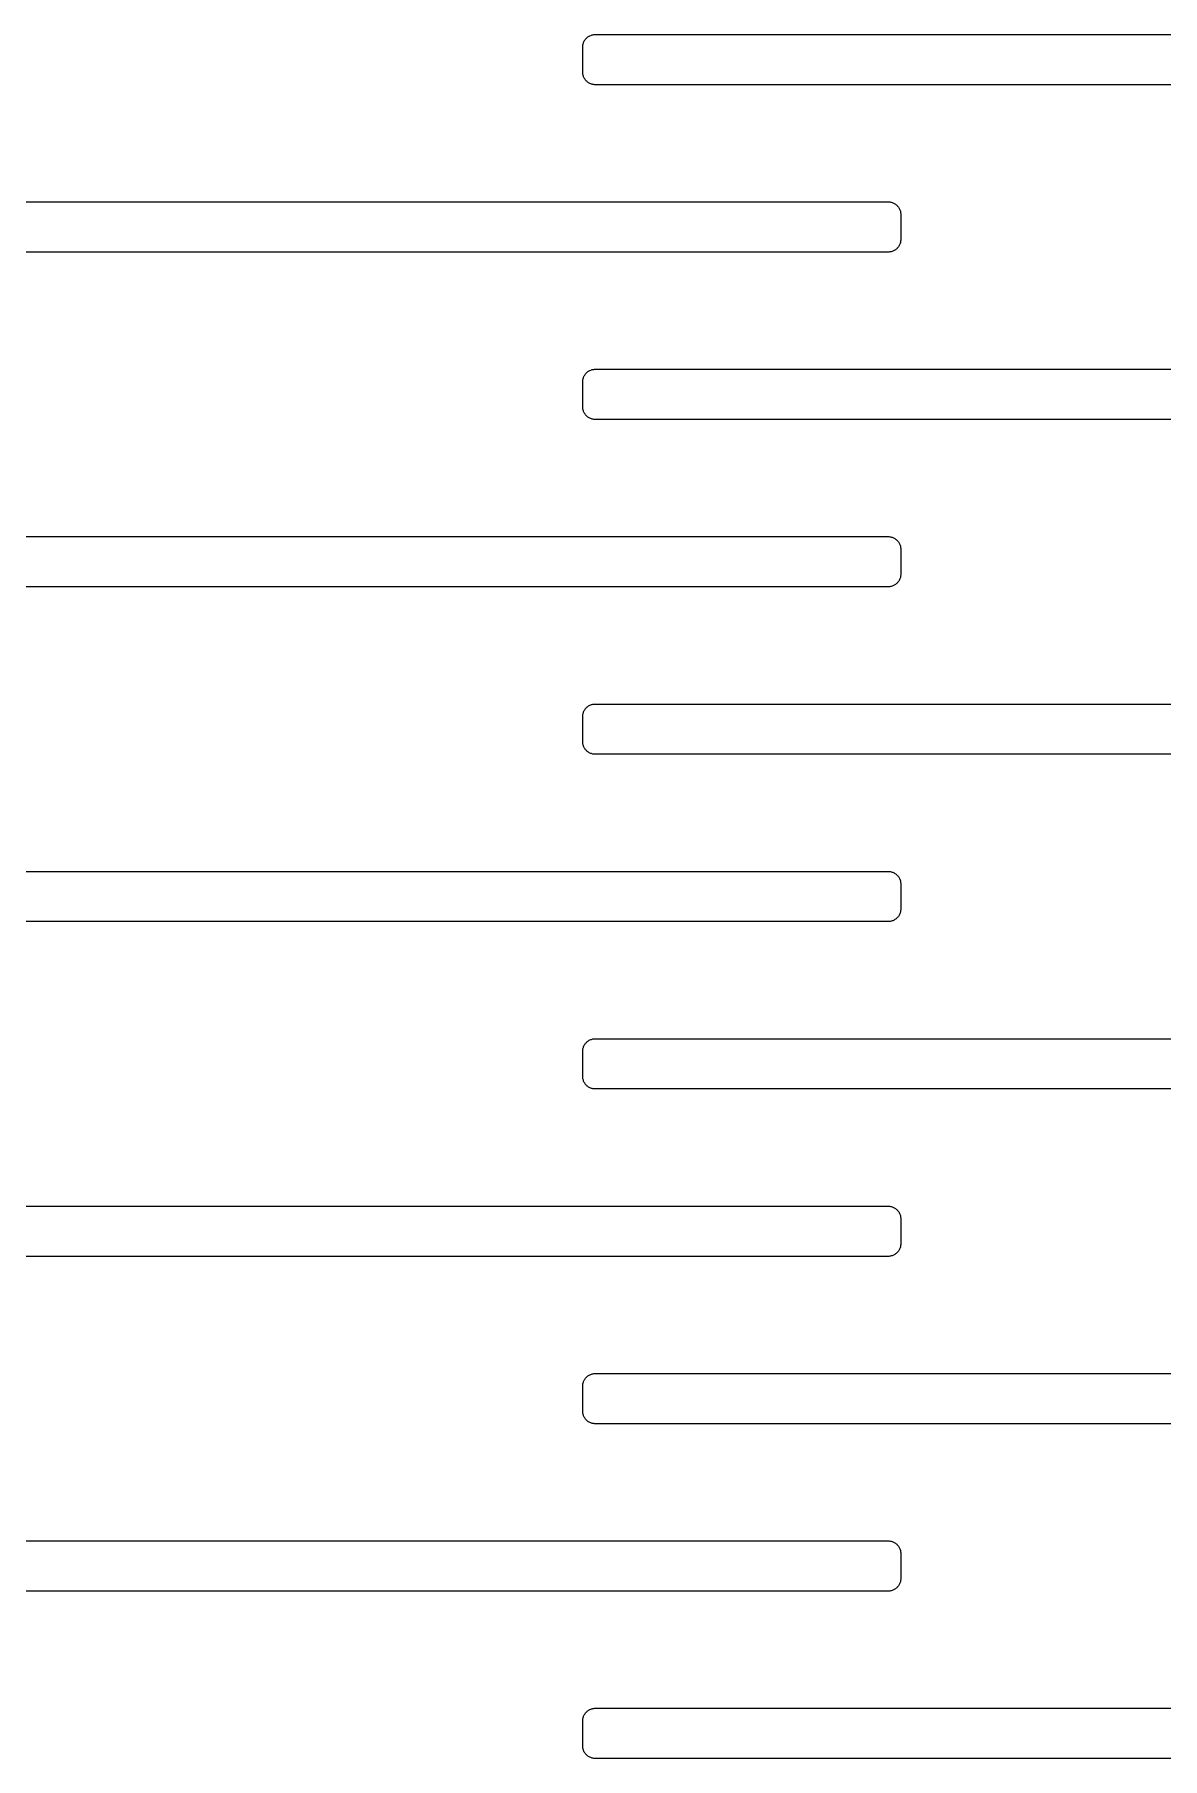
# Model space of a CAD drawing. Header units: metres. Extents: x -156 to 156, y -163 to 163.
# Drawn here: x 36.6 to 63.56, y -81.3 to -40.1 of the extents above; entities that cross this region are included whole.
import ezdxf

# ---------------------------------------------------------------- set-up
doc = ezdxf.new("R2010")
doc.units = ezdxf.units.M

msp = doc.modelspace()

# ---------------------------------------------------------------- linework, layer by layer
for p, q in [((49.7006, -40.3812), (49.7024, -40.3624)), ((49.7024, -40.3624), (49.7053, -40.3438)), ((49.7053, -40.3438), (49.7094, -40.3254)), ((49.7094, -40.3254), (49.7147, -40.3073)), ((49.7147, -40.3073), (49.7211, -40.2896)), ((49.7211, -40.2896), (49.7285, -40.2723)), ((49.7285, -40.2723), (49.7371, -40.2555)), ((49.7371, -40.2555), (49.7467, -40.2392)), ((49.7467, -40.2392), (49.7573, -40.2237)), ((49.7573, -40.2237), (49.7688, -40.2088)), ((49.7688, -40.2088), (49.7813, -40.1946)), ((49.7813, -40.1946), (49.7946, -40.1813)), ((49.7946, -40.1813), (49.8088, -40.1688)), ((49.8088, -40.1688), (49.8237, -40.1573)), ((49.8237, -40.1573), (49.8392, -40.1467)), ((49.8392, -40.1467), (49.8555, -40.1371)), ((49.8555, -40.1371), (49.8723, -40.1286)), ((49.8723, -40.1286), (49.8896, -40.1211)), ((49.8896, -40.1211), (49.9073, -40.1147)), ((49.9073, -40.1147), (49.9254, -40.1094)), ((49.9254, -40.1094), (49.9438, -40.1053)), ((49.9438, -40.1053), (49.9624, -40.1024)), ((49.9624, -40.1024), (49.9812, -40.1006)), ((49.9812, -40.1006), (50, -40.1)), ((50, -40.1), (77, -40.1)), ((49.7, -40.4), (49.7006, -40.3812)), ((49.7, -41), (49.7, -40.4)), ((49.7006, -41.0188), (49.7, -41)), ((49.7024, -41.0376), (49.7006, -41.0188)), ((49.7053, -41.0562), (49.7024, -41.0376)), ((49.7094, -41.0746), (49.7053, -41.0562)), ((49.7147, -41.0927), (49.7094, -41.0746)), ((49.7211, -41.1104), (49.7147, -41.0927)), ((49.7285, -41.1277), (49.7211, -41.1104)), ((49.7371, -41.1445), (49.7285, -41.1277)), ((49.7467, -41.1607), (49.7371, -41.1445)), ((49.7573, -41.1763), (49.7467, -41.1607)), ((49.7688, -41.1912), (49.7573, -41.1763)), ((49.7813, -41.2054), (49.7688, -41.1912)), ((49.7946, -41.2187), (49.7813, -41.2054)), ((49.8088, -41.2312), (49.7946, -41.2187)), ((49.8237, -41.2427), (49.8088, -41.2312)), ((49.8392, -41.2533), (49.8237, -41.2427)), ((49.8555, -41.2629), (49.8392, -41.2533)), ((49.8723, -41.2714), (49.8555, -41.2629)), ((49.8896, -41.2789), (49.8723, -41.2714)), ((49.9073, -41.2853), (49.8896, -41.2789)), ((49.9254, -41.2906), (49.9073, -41.2853)), ((49.9438, -41.2947), (49.9254, -41.2906)), ((49.9624, -41.2976), (49.9438, -41.2947)), ((49.9812, -41.2994), (49.9624, -41.2976)), ((50, -41.3), (49.9812, -41.2994)), ((77, -41.3), (50, -41.3)), ((30, -44.1), (57, -44.1)), ((57, -44.1), (57.0188, -44.1006)), ((57.0188, -44.1006), (57.0376, -44.1024)), ((57.0376, -44.1024), (57.0562, -44.1053)), ((57.0562, -44.1053), (57.0746, -44.1094)), ((57.0746, -44.1094), (57.0927, -44.1147)), ((57.0927, -44.1147), (57.1104, -44.1211)), ((57.1104, -44.1211), (57.1277, -44.1286)), ((57.1277, -44.1286), (57.1445, -44.1371)), ((57.1445, -44.1371), (57.1607, -44.1467)), ((57.1607, -44.1467), (57.1763, -44.1573)), ((57.1763, -44.1573), (57.1912, -44.1688)), ((57.1912, -44.1688), (57.2054, -44.1813)), ((57.2054, -44.1813), (57.2187, -44.1946)), ((57.2187, -44.1946), (57.2312, -44.2088)), ((57.2312, -44.2088), (57.2427, -44.2237)), ((57.2427, -44.2237), (57.2533, -44.2392)), ((57.2533, -44.2392), (57.2629, -44.2555)), ((57.2629, -44.2555), (57.2714, -44.2723)), ((57.2714, -44.2723), (57.2789, -44.2896)), ((57.2789, -44.2896), (57.2853, -44.3073)), ((57.2853, -44.3073), (57.2906, -44.3254)), ((57.2906, -44.3254), (57.2947, -44.3438)), ((57.2947, -44.3438), (57.2976, -44.3624)), ((57.2976, -44.3624), (57.2994, -44.3812)), ((57.2994, -44.3812), (57.3, -44.4)), ((57.3, -44.4), (57.3, -45)), ((57, -45.3), (30, -45.3)), ((57.0188, -45.2994), (57, -45.3)), ((57.0376, -45.2976), (57.0188, -45.2994)), ((57.0562, -45.2947), (57.0376, -45.2976)), ((57.0746, -45.2906), (57.0562, -45.2947)), ((57.0927, -45.2853), (57.0746, -45.2906)), ((57.1104, -45.2789), (57.0927, -45.2853)), ((57.1277, -45.2714), (57.1104, -45.2789)), ((57.1445, -45.2629), (57.1277, -45.2714)), ((57.1607, -45.2533), (57.1445, -45.2629)), ((57.1763, -45.2427), (57.1607, -45.2533)), ((57.1912, -45.2312), (57.1763, -45.2427)), ((57.2054, -45.2187), (57.1912, -45.2312)), ((57.2187, -45.2054), (57.2054, -45.2187)), ((57.2312, -45.1912), (57.2187, -45.2054)), ((57.2427, -45.1763), (57.2312, -45.1912)), ((57.2533, -45.1607), (57.2427, -45.1763)), ((57.2629, -45.1445), (57.2533, -45.1607)), ((57.2714, -45.1277), (57.2629, -45.1445)), ((57.2789, -45.1104), (57.2714, -45.1277)), ((57.2853, -45.0927), (57.2789, -45.1104)), ((57.2906, -45.0746), (57.2853, -45.0927)), ((57.2947, -45.0562), (57.2906, -45.0746)), ((57.2976, -45.0376), (57.2947, -45.0562)), ((57.2994, -45.0188), (57.2976, -45.0376)), ((57.3, -45), (57.2994, -45.0188)), ((49.7688, -48.2088), (49.7813, -48.1946)), ((49.7813, -48.1946), (49.7946, -48.1813)), ((49.7946, -48.1813), (49.8088, -48.1688)), ((49.8088, -48.1688), (49.8237, -48.1573)), ((49.8237, -48.1573), (49.8392, -48.1467)), ((49.8392, -48.1467), (49.8555, -48.1371)), ((49.8555, -48.1371), (49.8723, -48.1286)), ((49.8723, -48.1286), (49.8896, -48.1211)), ((49.8896, -48.1211), (49.9073, -48.1147)), ((49.9073, -48.1147), (49.9254, -48.1094)), ((49.9254, -48.1094), (49.9438, -48.1053)), ((49.9438, -48.1053), (49.9624, -48.1024)), ((49.9624, -48.1024), (49.9812, -48.1006)), ((49.9812, -48.1006), (50, -48.1)), ((50, -48.1), (77, -48.1)), ((49.7, -48.4), (49.7006, -48.3812)), ((49.7, -49), (49.7, -48.4)), ((49.7006, -48.3812), (49.7024, -48.3624)), ((49.7024, -48.3624), (49.7053, -48.3438)), ((49.7053, -48.3438), (49.7094, -48.3254)), ((49.7094, -48.3254), (49.7147, -48.3073)), ((49.7147, -48.3073), (49.7211, -48.2896)), ((49.7211, -48.2896), (49.7285, -48.2723)), ((49.7285, -48.2723), (49.7371, -48.2555)), ((49.7371, -48.2555), (49.7467, -48.2392)), ((49.7467, -48.2392), (49.7573, -48.2237)), ((49.7573, -48.2237), (49.7688, -48.2088)), ((49.7006, -49.0188), (49.7, -49)), ((49.7024, -49.0376), (49.7006, -49.0188)), ((49.7053, -49.0562), (49.7024, -49.0376)), ((49.7094, -49.0746), (49.7053, -49.0562)), ((49.7147, -49.0927), (49.7094, -49.0746)), ((49.7211, -49.1104), (49.7147, -49.0927)), ((49.7285, -49.1277), (49.7211, -49.1104)), ((49.7371, -49.1445), (49.7285, -49.1277)), ((49.7467, -49.1607), (49.7371, -49.1445)), ((49.7573, -49.1763), (49.7467, -49.1607)), ((49.7688, -49.1912), (49.7573, -49.1763)), ((49.7813, -49.2054), (49.7688, -49.1912)), ((49.7946, -49.2187), (49.7813, -49.2054)), ((49.8088, -49.2312), (49.7946, -49.2187)), ((49.8237, -49.2427), (49.8088, -49.2312)), ((49.8392, -49.2533), (49.8237, -49.2427)), ((49.8555, -49.2629), (49.8392, -49.2533)), ((49.8723, -49.2714), (49.8555, -49.2629)), ((49.8896, -49.2789), (49.8723, -49.2714)), ((49.9073, -49.2853), (49.8896, -49.2789)), ((49.9254, -49.2906), (49.9073, -49.2853)), ((49.9438, -49.2947), (49.9254, -49.2906)), ((49.9624, -49.2976), (49.9438, -49.2947)), ((49.9812, -49.2994), (49.9624, -49.2976)), ((50, -49.3), (49.9812, -49.2994)), ((77, -49.3), (50, -49.3)), ((30, -52.1), (57, -52.1)), ((57, -52.1), (57.0188, -52.1006)), ((57.0188, -52.1006), (57.0376, -52.1024)), ((57.0376, -52.1024), (57.0562, -52.1053)), ((57.0562, -52.1053), (57.0746, -52.1094)), ((57.0746, -52.1094), (57.0927, -52.1147)), ((57.0927, -52.1147), (57.1104, -52.1211)), ((57.1104, -52.1211), (57.1277, -52.1286)), ((57.1277, -52.1286), (57.1445, -52.1371)), ((57.1445, -52.1371), (57.1607, -52.1467)), ((57.1607, -52.1467), (57.1763, -52.1573)), ((57.1763, -52.1573), (57.1912, -52.1688)), ((57.1912, -52.1688), (57.2054, -52.1813)), ((57.2054, -52.1813), (57.2187, -52.1946)), ((57.2187, -52.1946), (57.2312, -52.2088)), ((57.2312, -52.2088), (57.2427, -52.2237)), ((57.2427, -52.2237), (57.2533, -52.2392)), ((57.2533, -52.2392), (57.2629, -52.2555)), ((57.2629, -52.2555), (57.2714, -52.2723)), ((57.2714, -52.2723), (57.2789, -52.2896)), ((57.2789, -52.2896), (57.2853, -52.3073)), ((57.2853, -52.3073), (57.2906, -52.3254)), ((57.2906, -52.3254), (57.2947, -52.3438)), ((57.2947, -52.3438), (57.2976, -52.3624)), ((57.2976, -52.3624), (57.2994, -52.3812)), ((57.2994, -52.3812), (57.3, -52.4)), ((57.3, -52.4), (57.3, -53)), ((57.2629, -53.1445), (57.2533, -53.1607)), ((57.2714, -53.1277), (57.2629, -53.1445)), ((57.2789, -53.1104), (57.2714, -53.1277)), ((57.2853, -53.0927), (57.2789, -53.1104)), ((57.2906, -53.0746), (57.2853, -53.0927)), ((57.2947, -53.0562), (57.2906, -53.0746)), ((57.2976, -53.0376), (57.2947, -53.0562)), ((57.2994, -53.0188), (57.2976, -53.0376)), ((57.3, -53), (57.2994, -53.0188)), ((57, -53.3), (30, -53.3)), ((57.0188, -53.2994), (57, -53.3)), ((57.0376, -53.2976), (57.0188, -53.2994)), ((57.0562, -53.2947), (57.0376, -53.2976)), ((57.0746, -53.2906), (57.0562, -53.2947)), ((57.0927, -53.2853), (57.0746, -53.2906)), ((57.1104, -53.2789), (57.0927, -53.2853)), ((57.1277, -53.2714), (57.1104, -53.2789)), ((57.1445, -53.2629), (57.1277, -53.2714)), ((57.1607, -53.2533), (57.1445, -53.2629)), ((57.1763, -53.2427), (57.1607, -53.2533)), ((57.1912, -53.2312), (57.1763, -53.2427)), ((57.2054, -53.2187), (57.1912, -53.2312)), ((57.2187, -53.2054), (57.2054, -53.2187)), ((57.2312, -53.1912), (57.2187, -53.2054)), ((57.2427, -53.1763), (57.2312, -53.1912)), ((57.2533, -53.1607), (57.2427, -53.1763)), ((49.7, -56.4), (49.7006, -56.3812)), ((49.7, -57), (49.7, -56.4)), ((49.7006, -56.3812), (49.7024, -56.3624)), ((49.7024, -56.3624), (49.7053, -56.3438)), ((49.7053, -56.3438), (49.7094, -56.3254)), ((49.7094, -56.3254), (49.7147, -56.3073)), ((49.7147, -56.3073), (49.7211, -56.2896)), ((49.7211, -56.2896), (49.7285, -56.2723)), ((49.7285, -56.2723), (49.7371, -56.2555)), ((49.7371, -56.2555), (49.7467, -56.2392)), ((49.7467, -56.2392), (49.7573, -56.2237)), ((49.7573, -56.2237), (49.7688, -56.2088)), ((49.7688, -56.2088), (49.7813, -56.1946)), ((49.7813, -56.1946), (49.7946, -56.1813)), ((49.7946, -56.1813), (49.8088, -56.1688)), ((49.8088, -56.1688), (49.8237, -56.1573)), ((49.8237, -56.1573), (49.8392, -56.1467)), ((49.8392, -56.1467), (49.8555, -56.1371)), ((49.8555, -56.1371), (49.8723, -56.1286)), ((49.8723, -56.1286), (49.8896, -56.1211)), ((49.8896, -56.1211), (49.9073, -56.1147)), ((49.9073, -56.1147), (49.9254, -56.1094)), ((49.9254, -56.1094), (49.9438, -56.1053)), ((49.9438, -56.1053), (49.9624, -56.1024)), ((49.9624, -56.1024), (49.9812, -56.1006)), ((49.9812, -56.1006), (50, -56.1)), ((50, -56.1), (77, -56.1)), ((49.7006, -57.0188), (49.7, -57)), ((49.7024, -57.0376), (49.7006, -57.0188)), ((49.7053, -57.0562), (49.7024, -57.0376)), ((49.7094, -57.0746), (49.7053, -57.0562)), ((49.7147, -57.0927), (49.7094, -57.0746)), ((49.7211, -57.1104), (49.7147, -57.0927)), ((49.7285, -57.1277), (49.7211, -57.1104)), ((49.7371, -57.1445), (49.7285, -57.1277)), ((49.7467, -57.1607), (49.7371, -57.1445)), ((49.7573, -57.1763), (49.7467, -57.1607)), ((49.7688, -57.1912), (49.7573, -57.1763)), ((49.7813, -57.2054), (49.7688, -57.1912)), ((49.7946, -57.2187), (49.7813, -57.2054)), ((49.8088, -57.2312), (49.7946, -57.2187)), ((49.8237, -57.2427), (49.8088, -57.2312)), ((49.8392, -57.2533), (49.8237, -57.2427)), ((49.8555, -57.2629), (49.8392, -57.2533)), ((49.8723, -57.2714), (49.8555, -57.2629)), ((49.8896, -57.2789), (49.8723, -57.2714)), ((49.9073, -57.2853), (49.8896, -57.2789)), ((49.9254, -57.2906), (49.9073, -57.2853)), ((49.9438, -57.2947), (49.9254, -57.2906)), ((49.9624, -57.2976), (49.9438, -57.2947)), ((49.9812, -57.2994), (49.9624, -57.2976)), ((50, -57.3), (49.9812, -57.2994)), ((77, -57.3), (50, -57.3)), ((30, -60.1), (57, -60.1)), ((57, -60.1), (57.0188, -60.1006)), ((57.0188, -60.1006), (57.0376, -60.1024)), ((57.0376, -60.1024), (57.0562, -60.1053)), ((57.0562, -60.1053), (57.0746, -60.1094)), ((57.0746, -60.1094), (57.0927, -60.1147)), ((57.0927, -60.1147), (57.1104, -60.1211)), ((57.1104, -60.1211), (57.1277, -60.1286)), ((57.1277, -60.1286), (57.1445, -60.1371)), ((57.1445, -60.1371), (57.1607, -60.1467)), ((57.1607, -60.1467), (57.1763, -60.1573)), ((57.1763, -60.1573), (57.1912, -60.1688)), ((57.1912, -60.1688), (57.2054, -60.1813)), ((57.2054, -60.1813), (57.2187, -60.1946)), ((57.2187, -60.1946), (57.2312, -60.2088)), ((57.2312, -60.2088), (57.2427, -60.2237)), ((57.2427, -60.2237), (57.2533, -60.2392)), ((57.2533, -60.2392), (57.2629, -60.2555)), ((57.2629, -60.2555), (57.2714, -60.2723)), ((57.2714, -60.2723), (57.2789, -60.2896)), ((57.2789, -60.2896), (57.2853, -60.3073)), ((57.2853, -60.3073), (57.2906, -60.3254)), ((57.2906, -60.3254), (57.2947, -60.3438)), ((57.2947, -60.3438), (57.2976, -60.3624)), ((57.2976, -60.3624), (57.2994, -60.3812)), ((57.2994, -60.3812), (57.3, -60.4)), ((57.3, -60.4), (57.3, -61)), ((57, -61.3), (30, -61.3)), ((57.0188, -61.2994), (57, -61.3)), ((57.0376, -61.2976), (57.0188, -61.2994)), ((57.0562, -61.2947), (57.0376, -61.2976)), ((57.0746, -61.2906), (57.0562, -61.2947)), ((57.0927, -61.2853), (57.0746, -61.2906)), ((57.1104, -61.2789), (57.0927, -61.2853)), ((57.1277, -61.2714), (57.1104, -61.2789)), ((57.1445, -61.2629), (57.1277, -61.2714)), ((57.1607, -61.2533), (57.1445, -61.2629)), ((57.1763, -61.2427), (57.1607, -61.2533)), ((57.1912, -61.2312), (57.1763, -61.2427)), ((57.2054, -61.2187), (57.1912, -61.2312)), ((57.2187, -61.2054), (57.2054, -61.2187)), ((57.2312, -61.1912), (57.2187, -61.2054)), ((57.2427, -61.1763), (57.2312, -61.1912)), ((57.2533, -61.1607), (57.2427, -61.1763)), ((57.2629, -61.1445), (57.2533, -61.1607)), ((57.2714, -61.1277), (57.2629, -61.1445)), ((57.2789, -61.1104), (57.2714, -61.1277)), ((57.2853, -61.0927), (57.2789, -61.1104)), ((57.2906, -61.0746), (57.2853, -61.0927)), ((57.2947, -61.0562), (57.2906, -61.0746)), ((57.2976, -61.0376), (57.2947, -61.0562)), ((57.2994, -61.0188), (57.2976, -61.0376)), ((57.3, -61), (57.2994, -61.0188)), ((49.7285, -64.2723), (49.7371, -64.2555)), ((49.7371, -64.2555), (49.7467, -64.2392)), ((49.7467, -64.2392), (49.7573, -64.2237)), ((49.7573, -64.2237), (49.7688, -64.2088)), ((49.7688, -64.2088), (49.7813, -64.1946)), ((49.7813, -64.1946), (49.7946, -64.1813)), ((49.7946, -64.1813), (49.8088, -64.1688)), ((49.8088, -64.1688), (49.8237, -64.1573)), ((49.8237, -64.1573), (49.8392, -64.1467)), ((49.8392, -64.1467), (49.8555, -64.1371)), ((49.8555, -64.1371), (49.8723, -64.1286)), ((49.8723, -64.1286), (49.8896, -64.1211)), ((49.8896, -64.1211), (49.9073, -64.1147)), ((49.9073, -64.1147), (49.9254, -64.1094)), ((49.9254, -64.1094), (49.9438, -64.1053)), ((49.9438, -64.1053), (49.9624, -64.1024)), ((49.9624, -64.1024), (49.9812, -64.1006)), ((49.9812, -64.1006), (50, -64.1)), ((50, -64.1), (77, -64.1)), ((49.7, -64.4), (49.7006, -64.3812)), ((49.7, -65), (49.7, -64.4)), ((49.7006, -64.3812), (49.7024, -64.3624)), ((49.7024, -64.3624), (49.7053, -64.3438)), ((49.7053, -64.3438), (49.7094, -64.3254)), ((49.7094, -64.3254), (49.7147, -64.3073)), ((49.7147, -64.3073), (49.7211, -64.2896)), ((49.7211, -64.2896), (49.7285, -64.2723)), ((49.7006, -65.0188), (49.7, -65)), ((49.7024, -65.0376), (49.7006, -65.0188)), ((49.7053, -65.0562), (49.7024, -65.0376)), ((49.7094, -65.0746), (49.7053, -65.0562)), ((49.7147, -65.0927), (49.7094, -65.0746)), ((49.7211, -65.1104), (49.7147, -65.0927)), ((49.7285, -65.1277), (49.7211, -65.1104)), ((49.7371, -65.1445), (49.7285, -65.1277)), ((49.7467, -65.1608), (49.7371, -65.1445)), ((49.7573, -65.1763), (49.7467, -65.1608)), ((49.7688, -65.1912), (49.7573, -65.1763)), ((49.7813, -65.2054), (49.7688, -65.1912)), ((49.7946, -65.2187), (49.7813, -65.2054)), ((49.8088, -65.2312), (49.7946, -65.2187)), ((49.8237, -65.2427), (49.8088, -65.2312)), ((49.8392, -65.2533), (49.8237, -65.2427)), ((49.8555, -65.2629), (49.8392, -65.2533)), ((49.8723, -65.2714), (49.8555, -65.2629)), ((49.8896, -65.2789), (49.8723, -65.2714)), ((49.9073, -65.2853), (49.8896, -65.2789)), ((49.9254, -65.2906), (49.9073, -65.2853)), ((49.9438, -65.2947), (49.9254, -65.2906)), ((49.9624, -65.2976), (49.9438, -65.2947)), ((49.9812, -65.2994), (49.9624, -65.2976)), ((50, -65.3), (49.9812, -65.2994)), ((77, -65.3), (50, -65.3)), ((30, -68.1), (57, -68.1)), ((57, -68.1), (57.0188, -68.1006)), ((57.0188, -68.1006), (57.0376, -68.1024)), ((57.0376, -68.1024), (57.0562, -68.1053)), ((57.0562, -68.1053), (57.0746, -68.1094)), ((57.0746, -68.1094), (57.0927, -68.1147)), ((57.0927, -68.1147), (57.1104, -68.1211)), ((57.1104, -68.1211), (57.1277, -68.1286)), ((57.1277, -68.1286), (57.1445, -68.1371)), ((57.1445, -68.1371), (57.1607, -68.1467)), ((57.1607, -68.1467), (57.1763, -68.1573)), ((57.1763, -68.1573), (57.1912, -68.1688)), ((57.1912, -68.1688), (57.2054, -68.1813)), ((57.2054, -68.1813), (57.2187, -68.1946)), ((57.2187, -68.1946), (57.2312, -68.2088)), ((57.2312, -68.2088), (57.2427, -68.2237)), ((57.2427, -68.2237), (57.2533, -68.2392)), ((57.2533, -68.2392), (57.2629, -68.2555)), ((57.2629, -68.2555), (57.2714, -68.2723)), ((57.2714, -68.2723), (57.2789, -68.2896)), ((57.2789, -68.2896), (57.2853, -68.3073)), ((57.2853, -68.3073), (57.2906, -68.3254)), ((57.2906, -68.3254), (57.2947, -68.3438)), ((57.2947, -68.3438), (57.2976, -68.3624)), ((57.2976, -68.3624), (57.2994, -68.3812)), ((57.2994, -68.3812), (57.3, -68.4)), ((57.3, -68.4), (57.3, -69)), ((57.2187, -69.2054), (57.2054, -69.2187)), ((57.2312, -69.1912), (57.2187, -69.2054)), ((57.2427, -69.1763), (57.2312, -69.1912)), ((57.2533, -69.1608), (57.2427, -69.1763)), ((57.2629, -69.1445), (57.2533, -69.1608)), ((57.2714, -69.1277), (57.2629, -69.1445)), ((57.2789, -69.1104), (57.2714, -69.1277)), ((57.2853, -69.0927), (57.2789, -69.1104)), ((57.2906, -69.0746), (57.2853, -69.0927)), ((57.2947, -69.0562), (57.2906, -69.0746)), ((57.2976, -69.0376), (57.2947, -69.0562)), ((57.2994, -69.0188), (57.2976, -69.0376)), ((57.3, -69), (57.2994, -69.0188)), ((57, -69.3), (30, -69.3)), ((57.0188, -69.2994), (57, -69.3)), ((57.0376, -69.2976), (57.0188, -69.2994)), ((57.0562, -69.2947), (57.0376, -69.2976)), ((57.0746, -69.2906), (57.0562, -69.2947)), ((57.0927, -69.2853), (57.0746, -69.2906)), ((57.1104, -69.2789), (57.0927, -69.2853)), ((57.1277, -69.2714), (57.1104, -69.2789)), ((57.1445, -69.2629), (57.1277, -69.2714)), ((57.1607, -69.2533), (57.1445, -69.2629)), ((57.1763, -69.2427), (57.1607, -69.2533)), ((57.1912, -69.2312), (57.1763, -69.2427)), ((57.2054, -69.2187), (57.1912, -69.2312)), ((49.9812, -72.1006), (50, -72.1)), ((50, -72.1), (77, -72.1)), ((49.7, -72.4), (49.7006, -72.3812)), ((49.7, -73), (49.7, -72.4)), ((49.7006, -72.3812), (49.7024, -72.3624)), ((49.7024, -72.3624), (49.7053, -72.3438)), ((49.7053, -72.3438), (49.7094, -72.3254)), ((49.7094, -72.3254), (49.7147, -72.3073)), ((49.7147, -72.3073), (49.7211, -72.2896)), ((49.7211, -72.2896), (49.7285, -72.2723)), ((49.7285, -72.2723), (49.7371, -72.2555)), ((49.7371, -72.2555), (49.7467, -72.2392)), ((49.7467, -72.2392), (49.7573, -72.2237)), ((49.7573, -72.2237), (49.7688, -72.2088)), ((49.7688, -72.2088), (49.7813, -72.1946)), ((49.7813, -72.1946), (49.7946, -72.1813)), ((49.7946, -72.1813), (49.8088, -72.1688)), ((49.8088, -72.1688), (49.8237, -72.1573)), ((49.8237, -72.1573), (49.8392, -72.1467)), ((49.8392, -72.1467), (49.8555, -72.1371)), ((49.8555, -72.1371), (49.8723, -72.1286)), ((49.8723, -72.1286), (49.8896, -72.1211)), ((49.8896, -72.1211), (49.9073, -72.1147)), ((49.9073, -72.1147), (49.9254, -72.1094)), ((49.9254, -72.1094), (49.9438, -72.1053)), ((49.9438, -72.1053), (49.9624, -72.1024)), ((49.9624, -72.1024), (49.9812, -72.1006)), ((49.7006, -73.0188), (49.7, -73)), ((49.7024, -73.0376), (49.7006, -73.0188)), ((49.7053, -73.0562), (49.7024, -73.0376)), ((49.7094, -73.0746), (49.7053, -73.0562)), ((49.7147, -73.0927), (49.7094, -73.0746)), ((49.7211, -73.1104), (49.7147, -73.0927)), ((49.7285, -73.1277), (49.7211, -73.1104)), ((49.7371, -73.1445), (49.7285, -73.1277)), ((49.7467, -73.1608), (49.7371, -73.1445)), ((49.7573, -73.1763), (49.7467, -73.1608)), ((49.7688, -73.1912), (49.7573, -73.1763)), ((49.7813, -73.2054), (49.7688, -73.1912)), ((49.7946, -73.2187), (49.7813, -73.2054)), ((49.8088, -73.2312), (49.7946, -73.2187)), ((49.8237, -73.2427), (49.8088, -73.2312)), ((49.8392, -73.2533), (49.8237, -73.2427)), ((49.8555, -73.2629), (49.8392, -73.2533)), ((49.8723, -73.2714), (49.8555, -73.2629)), ((49.8896, -73.2789), (49.8723, -73.2714)), ((49.9073, -73.2853), (49.8896, -73.2789)), ((49.9254, -73.2906), (49.9073, -73.2853)), ((49.9438, -73.2947), (49.9254, -73.2906)), ((49.9624, -73.2976), (49.9438, -73.2947)), ((49.9812, -73.2994), (49.9624, -73.2976)), ((50, -73.3), (49.9812, -73.2994)), ((77, -73.3), (50, -73.3)), ((30, -76.1), (57, -76.1)), ((57, -76.1), (57.0188, -76.1006)), ((57.0188, -76.1006), (57.0376, -76.1024)), ((57.0376, -76.1024), (57.0562, -76.1053)), ((57.0562, -76.1053), (57.0746, -76.1094)), ((57.0746, -76.1094), (57.0927, -76.1147)), ((57.0927, -76.1147), (57.1104, -76.1211)), ((57.1104, -76.1211), (57.1277, -76.1286)), ((57.1277, -76.1286), (57.1445, -76.1371)), ((57.1445, -76.1371), (57.1607, -76.1467)), ((57.1607, -76.1467), (57.1763, -76.1573)), ((57.1763, -76.1573), (57.1912, -76.1688)), ((57.1912, -76.1688), (57.2054, -76.1813)), ((57.2054, -76.1813), (57.2187, -76.1946)), ((57.2187, -76.1946), (57.2312, -76.2088)), ((57.2312, -76.2088), (57.2427, -76.2237)), ((57.2427, -76.2237), (57.2533, -76.2392)), ((57.2533, -76.2392), (57.2629, -76.2555)), ((57.2629, -76.2555), (57.2714, -76.2723)), ((57.2714, -76.2723), (57.2789, -76.2896)), ((57.2789, -76.2896), (57.2853, -76.3073)), ((57.2853, -76.3073), (57.2906, -76.3254)), ((57.2906, -76.3254), (57.2947, -76.3438)), ((57.2947, -76.3438), (57.2976, -76.3624)), ((57.2976, -76.3624), (57.2994, -76.3812)), ((57.2994, -76.3812), (57.3, -76.4)), ((57.3, -76.4), (57.3, -77)), ((57.2976, -77.0376), (57.2947, -77.0562)), ((57.2994, -77.0188), (57.2976, -77.0376)), ((57.3, -77), (57.2994, -77.0188)), ((57, -77.3), (30, -77.3)), ((57.0188, -77.2994), (57, -77.3)), ((57.0376, -77.2976), (57.0188, -77.2994)), ((57.0562, -77.2947), (57.0376, -77.2976)), ((57.0746, -77.2906), (57.0562, -77.2947)), ((57.0927, -77.2853), (57.0746, -77.2906)), ((57.1104, -77.2789), (57.0927, -77.2853)), ((57.1277, -77.2714), (57.1104, -77.2789)), ((57.1445, -77.2629), (57.1277, -77.2714)), ((57.1607, -77.2533), (57.1445, -77.2629)), ((57.1763, -77.2427), (57.1607, -77.2533)), ((57.1912, -77.2312), (57.1763, -77.2427)), ((57.2054, -77.2187), (57.1912, -77.2312)), ((57.2187, -77.2054), (57.2054, -77.2187)), ((57.2312, -77.1912), (57.2187, -77.2054)), ((57.2427, -77.1763), (57.2312, -77.1912)), ((57.2533, -77.1608), (57.2427, -77.1763)), ((57.2629, -77.1445), (57.2533, -77.1608)), ((57.2714, -77.1277), (57.2629, -77.1445)), ((57.2789, -77.1104), (57.2714, -77.1277)), ((57.2853, -77.0927), (57.2789, -77.1104)), ((57.2906, -77.0746), (57.2853, -77.0927)), ((57.2947, -77.0562), (57.2906, -77.0746)), ((49.7053, -80.3438), (49.7094, -80.3254)), ((49.7094, -80.3254), (49.7147, -80.3073)), ((49.7147, -80.3073), (49.7211, -80.2896)), ((49.7211, -80.2896), (49.7285, -80.2723)), ((49.7285, -80.2723), (49.7371, -80.2555)), ((49.7371, -80.2555), (49.7467, -80.2392)), ((49.7467, -80.2392), (49.7573, -80.2237)), ((49.7573, -80.2237), (49.7688, -80.2088)), ((49.7688, -80.2088), (49.7813, -80.1946)), ((49.7813, -80.1946), (49.7946, -80.1813)), ((49.7946, -80.1813), (49.8088, -80.1688)), ((49.8088, -80.1688), (49.8237, -80.1573)), ((49.8237, -80.1573), (49.8392, -80.1467)), ((49.8392, -80.1467), (49.8555, -80.1371)), ((49.8555, -80.1371), (49.8723, -80.1286)), ((49.8723, -80.1286), (49.8896, -80.1211)), ((49.8896, -80.1211), (49.9073, -80.1147)), ((49.9073, -80.1147), (49.9254, -80.1094)), ((49.9254, -80.1094), (49.9438, -80.1053)), ((49.9438, -80.1053), (49.9624, -80.1024)), ((49.9624, -80.1024), (49.9812, -80.1006)), ((49.9812, -80.1006), (50, -80.1)), ((50, -80.1), (77, -80.1)), ((49.7, -80.4), (49.7006, -80.3812)), ((49.7, -81), (49.7, -80.4)), ((49.7006, -80.3812), (49.7024, -80.3624)), ((49.7024, -80.3624), (49.7053, -80.3438)), ((49.7006, -81.0188), (49.7, -81)), ((49.7024, -81.0376), (49.7006, -81.0188)), ((49.7053, -81.0562), (49.7024, -81.0376)), ((49.7094, -81.0746), (49.7053, -81.0562)), ((49.7147, -81.0927), (49.7094, -81.0746)), ((49.7211, -81.1104), (49.7147, -81.0927)), ((49.7285, -81.1277), (49.7211, -81.1104)), ((49.7371, -81.1445), (49.7285, -81.1277)), ((49.7467, -81.1608), (49.7371, -81.1445)), ((49.7573, -81.1763), (49.7467, -81.1608)), ((49.7688, -81.1912), (49.7573, -81.1763)), ((49.7813, -81.2054), (49.7688, -81.1912)), ((49.7946, -81.2187), (49.7813, -81.2054)), ((49.8088, -81.2312), (49.7946, -81.2187)), ((49.8237, -81.2427), (49.8088, -81.2312)), ((49.8392, -81.2533), (49.8237, -81.2427)), ((49.8555, -81.2629), (49.8392, -81.2533)), ((49.8723, -81.2714), (49.8555, -81.2629)), ((49.8896, -81.2789), (49.8723, -81.2714)), ((49.9073, -81.2853), (49.8896, -81.2789)), ((49.9254, -81.2906), (49.9073, -81.2853)), ((49.9438, -81.2947), (49.9254, -81.2906)), ((49.9624, -81.2976), (49.9438, -81.2947)), ((49.9812, -81.2994), (49.9624, -81.2976)), ((50, -81.3), (49.9812, -81.2994)), ((77, -81.3), (50, -81.3))]:
    msp.add_line(p, q)

doc.saveas('drawing.dxf')
